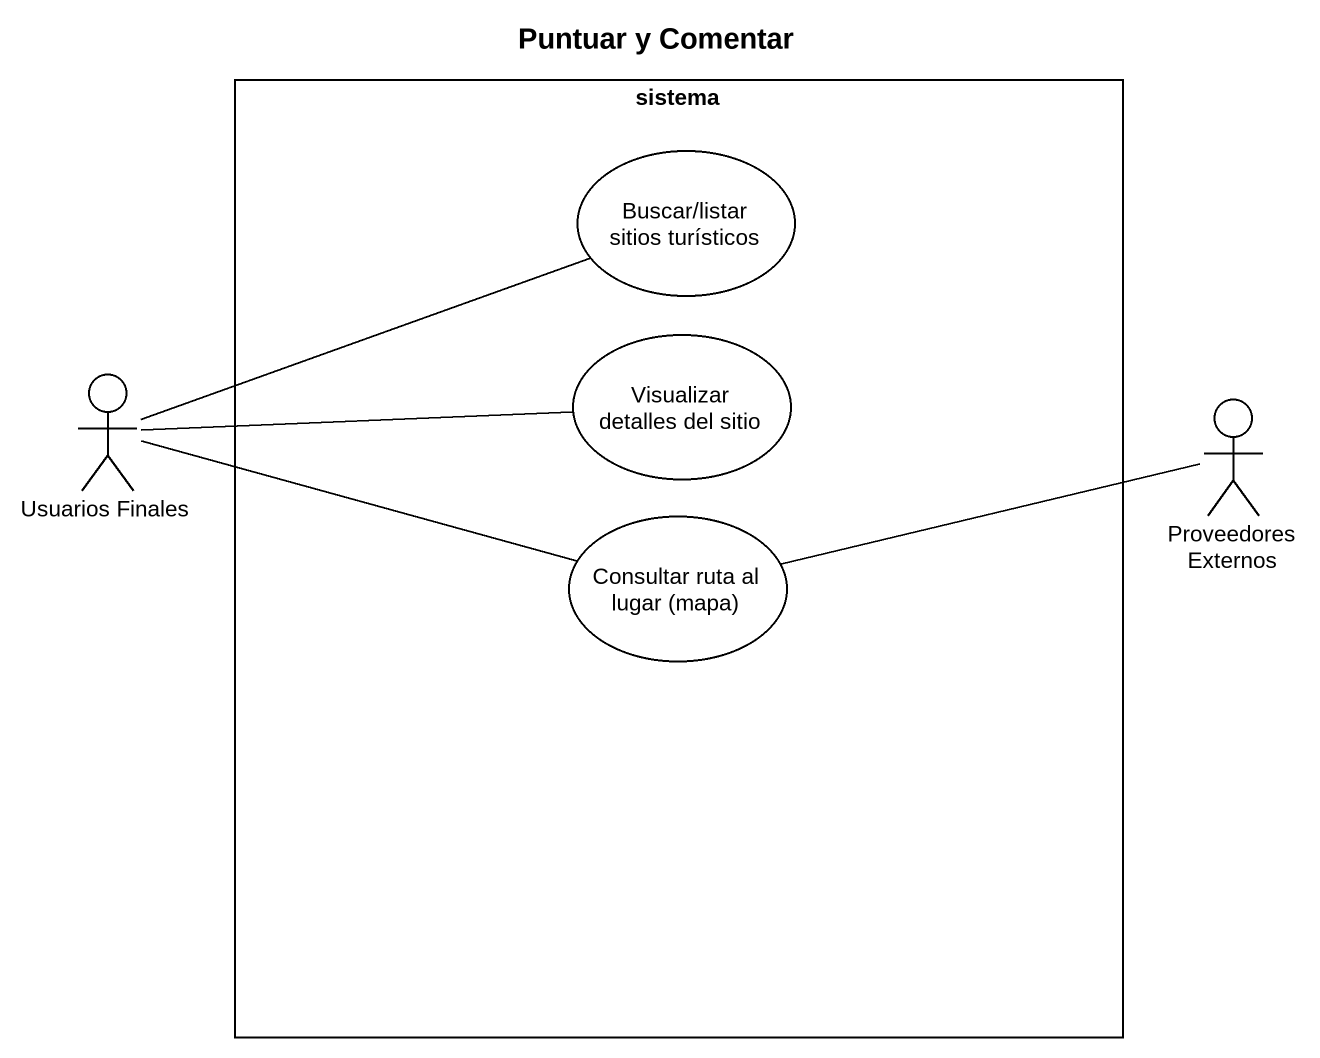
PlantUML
@startuml
title Puntuar y Comentar
rectangle sistema {
  usecase "Buscar/listar sitios turísticos" as Buscar_listar_sitios
  usecase "Visualizar detalles del sitio" as Visualizar_detalles_del
  usecase "Consultar ruta al lugar (mapa)" as Consultar_ruta_al_lugar_mapa
}
actor "Usuarios Finales" as Usuarios_Finales
actor "Proveedores Externos" as Proveedores_Externos
Usuarios_Finales -right- Buscar_listar_sitios
Usuarios_Finales -right- Visualizar_detalles_del
Usuarios_Finales -right- Consultar_ruta_al_lugar_mapa
Proveedores_Externos -left- Consultar_ruta_al_lugar_mapa
@enduml
